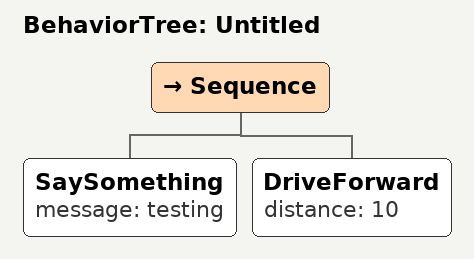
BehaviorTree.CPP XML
<?xml version="1.0" encoding="UTF-8"?>
<root BTCPP_format="4">
  <BehaviorTree ID="Untitled">
    <Sequence>
      <SaySomething message="testing"/>
      <DriveForward distance="10"/>
    </Sequence>
  </BehaviorTree>

</root>
